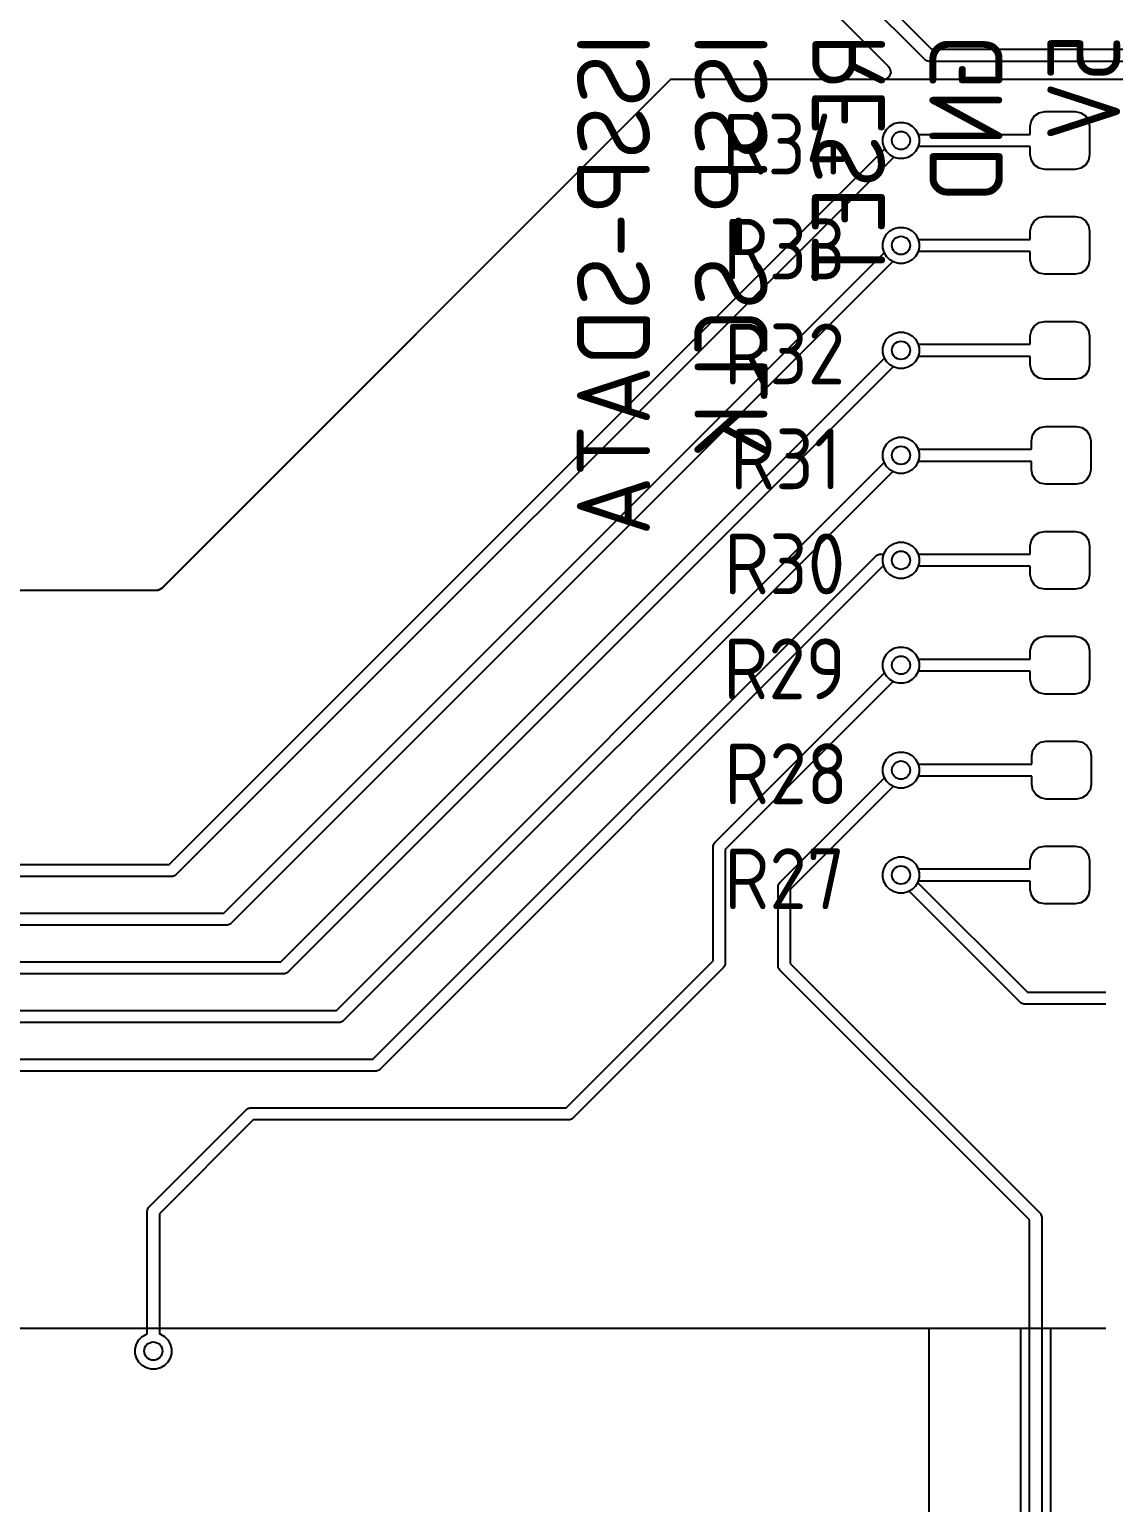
# Model space of a CAD drawing. Header units: millimetres. Extents: x 45 to 545, y -265 to -129.
# Drawn here: x 133.46 to 151, y -166.99 to -142.77 of the extents above; entities that cross this region are included whole.
import ezdxf
from ezdxf.enums import TextEntityAlignment as Align

# ---------------------------------------------------------------- set-up
doc = ezdxf.new("R2010")
doc.units = ezdxf.units.MM
for name, color, linetype, true_color in [('B.Cu', 151, 'CONTINUOUS', 0x6fccdb), ('B.Silkscreen', 203, 'CONTINUOUS', 0x8864cb), ('F.Cu', 241, 'CONTINUOUS', 0xe27299), ('F.Silkscreen', 254, 'CONTINUOUS', 0xdcc8ff), ('User.4', 31, 'CONTINUOUS', 0xd8c852)]:
    doc.layers.add(name, color=color, linetype=linetype, true_color=true_color)
doc.styles.add('KICAD', font='isocp.shx')

msp = doc.modelspace()

# ---------------------------------------------------------------- linework, layer by layer
at = {"layer": 'B.Cu', "linetype": 'CONTINUOUS'}
for p, q in [((143.999999, -143.6), (135.636319, -151.963681)), ((144, -143.6), (143.999999, -143.6)), ((153.2, -143.6), (144, -143.6)), ((147.672696, -144.322836), (147.748343, -144.302567)), ((147.748343, -144.302567), (147.826659, -144.302567)), ((147.826659, -144.302567), (147.902306, -144.322836)), ((147.490068, -144.560842), (147.510337, -144.485195)), ((147.490068, -144.639158), (147.490068, -144.560842)), ((147.510337, -144.485195), (147.549495, -144.417372)), ((147.549495, -144.417372), (147.604873, -144.361994)), ((147.604873, -144.361994), (147.672696, -144.322836)), ((147.902306, -144.322836), (147.970129, -144.361994)), ((147.970129, -144.361994), (148.025507, -144.417372)), ((148.025507, -144.417372), (148.064665, -144.485195)), ((148.064665, -144.485195), (148.084934, -144.560842)), ((148.084934, -144.560842), (148.084934, -144.639158)), ((135.758578, -156.5), (147.522575, -144.736003)), ((147.510337, -144.714805), (147.490068, -144.639158)), ((147.522575, -144.736003), (147.510337, -144.714805)), ((148.025507, -144.782628), (147.970129, -144.838006)), ((148.064665, -144.714805), (148.025507, -144.782628)), ((148.084934, -144.639158), (148.064665, -144.714805)), ((147.667345, -144.874075), (135.870711, -156.670711)), ((147.672696, -144.877164), (147.667345, -144.874075)), ((147.748343, -144.897433), (147.672696, -144.877164)), ((147.826659, -144.897433), (147.748343, -144.897433)), ((147.902306, -144.877164), (147.826659, -144.897433)), ((147.970129, -144.838006), (147.902306, -144.877164)), ((147.490068, -146.285842), (147.510337, -146.210195)), ((147.510337, -146.210195), (147.549495, -146.142372)), ((147.549495, -146.142372), (147.604873, -146.086994)), ((147.604873, -146.086994), (147.672696, -146.047836)), ((147.672696, -146.047836), (147.748343, -146.027567)), ((147.748343, -146.027567), (147.826659, -146.027567)), ((147.826659, -146.027567), (147.902306, -146.047836)), ((147.902306, -146.047836), (147.970129, -146.086994)), ((147.970129, -146.086994), (148.025507, -146.142372)), ((148.025507, -146.142372), (148.064665, -146.210195)), ((148.064665, -146.210195), (148.084934, -146.285842)), ((136.658578, -157.3), (147.513424, -146.445153)), ((147.490068, -146.364158), (147.490068, -146.285842)), ((147.510337, -146.439805), (147.490068, -146.364158)), ((147.513424, -146.445153), (147.510337, -146.439805)), ((148.064665, -146.439805), (148.025507, -146.507628)), ((148.084934, -146.364158), (148.064665, -146.439805)), ((148.084934, -146.285842), (148.084934, -146.364158)), ((147.651497, -146.589924), (136.770711, -157.470711)), ((147.672696, -146.602164), (147.651497, -146.589924)), ((147.748343, -146.622433), (147.672696, -146.602164)), ((147.826659, -146.622433), (147.748343, -146.622433)), ((147.902306, -146.602164), (147.826659, -146.622433)), ((147.970129, -146.563006), (147.902306, -146.602164)), ((148.025507, -146.507628), (147.970129, -146.563006)), ((147.490068, -148.010842), (147.510337, -147.935195)), ((147.510337, -147.935195), (147.549495, -147.867372)), ((147.549495, -147.867372), (147.604873, -147.811994)), ((147.604873, -147.811994), (147.672696, -147.772836)), ((147.672696, -147.772836), (147.748343, -147.752567)), ((147.748343, -147.752567), (147.826659, -147.752567)), ((147.826659, -147.752567), (147.902306, -147.772836)), ((147.902306, -147.772836), (147.970129, -147.811994)), ((147.970129, -147.811994), (148.025507, -147.867372)), ((148.025507, -147.867372), (148.064665, -147.935195)), ((148.064665, -147.935195), (148.084934, -148.010842)), ((137.596079, -158.1), (147.518, -148.178079)), ((147.490068, -148.089158), (147.490068, -148.010842)), ((147.510337, -148.164805), (147.490068, -148.089158)), ((147.518, -148.178079), (147.510337, -148.164805)), ((148.064665, -148.164805), (148.025507, -148.232628)), ((148.084934, -148.089158), (148.064665, -148.164805)), ((148.084934, -148.010842), (148.084934, -148.089158)), ((147.659421, -148.3195), (137.708212, -158.270711)), ((147.672696, -148.327164), (147.659421, -148.3195)), ((147.748343, -148.347433), (147.672696, -148.327164)), ((147.826659, -148.347433), (147.748343, -148.347433)), ((147.902306, -148.327164), (147.826659, -148.347433)), ((147.970129, -148.288006), (147.902306, -148.327164)), ((148.025507, -148.232628), (147.970129, -148.288006)), ((147.510337, -149.660195), (147.549495, -149.592372)), ((147.549495, -149.592372), (147.604873, -149.536994)), ((147.604873, -149.536994), (147.672696, -149.497836)), ((147.672696, -149.497836), (147.748343, -149.477567)), ((147.748343, -149.477567), (147.826659, -149.477567)), ((147.826659, -149.477567), (147.902306, -149.497836)), ((147.902306, -149.497836), (147.970129, -149.536994)), ((147.970129, -149.536994), (148.025507, -149.592372)), ((148.025507, -149.592372), (148.064665, -149.660195)), ((147.490068, -149.735842), (147.510337, -149.660195)), ((147.490068, -149.814158), (147.490068, -149.735842)), ((147.510337, -149.889805), (147.490068, -149.814158)), ((148.064665, -149.660195), (148.084934, -149.735842)), ((148.084934, -149.814158), (148.064665, -149.889805)), ((148.084934, -149.735842), (148.084934, -149.814158)), ((138.508578, -158.9), (147.513424, -149.895153)), ((147.651497, -150.039924), (138.620711, -159.070711)), ((147.513424, -149.895153), (147.510337, -149.889805)), ((147.672696, -150.052164), (147.651497, -150.039924)), ((147.748343, -150.072433), (147.672696, -150.052164)), ((147.826659, -150.072433), (147.748343, -150.072433)), ((147.902306, -150.052164), (147.826659, -150.072433)), ((147.970129, -150.013006), (147.902306, -150.052164)), ((148.025507, -149.957628), (147.970129, -150.013006)), ((148.064665, -149.889805), (148.025507, -149.957628)), ((147.510337, -151.385195), (147.549495, -151.317372)), ((147.549495, -151.317372), (147.604873, -151.261994)), ((147.604873, -151.261994), (147.672696, -151.222836)), ((147.672696, -151.222836), (147.748343, -151.202567)), ((147.748343, -151.202567), (147.826659, -151.202567)), ((147.826659, -151.202567), (147.902306, -151.222836)), ((147.902306, -151.222836), (147.970129, -151.261994)), ((147.970129, -151.261994), (148.025507, -151.317372)), ((148.025507, -151.317372), (148.064665, -151.385195)), ((139.108578, -159.7), (147.37929, -151.429289)), ((147.37929, -151.429289), (147.394443, -151.416852)), ((147.394443, -151.416852), (147.430491, -151.401921)), ((147.430491, -151.401921), (147.45, -151.4)), ((147.45, -151.4), (147.50637, -151.4)), ((147.50637, -151.4), (147.510337, -151.385195)), ((148.064665, -151.385195), (148.084934, -151.460842)), ((148.084934, -151.539158), (148.064665, -151.614805)), ((148.084934, -151.460842), (148.084934, -151.539158)), ((147.491421, -151.6), (139.220711, -159.870711)), ((147.50637, -151.6), (147.491421, -151.6)), ((147.510337, -151.614805), (147.50637, -151.6)), ((147.549495, -151.682628), (147.510337, -151.614805)), ((147.604873, -151.738006), (147.549495, -151.682628)), ((147.672696, -151.777164), (147.604873, -151.738006)), ((147.748343, -151.797433), (147.672696, -151.777164)), ((147.826659, -151.797433), (147.748343, -151.797433)), ((147.902306, -151.777164), (147.826659, -151.797433)), ((147.970129, -151.738006), (147.902306, -151.777164)), ((148.025507, -151.682628), (147.970129, -151.738006)), ((148.064665, -151.614805), (148.025507, -151.682628)), ((135.548638, -152), (47.7, -152)), ((135.574996, -151.997166), (135.548638, -152)), ((135.636319, -151.963681), (135.574996, -151.997166)), ((147.549495, -153.042372), (147.604873, -152.986994)), ((147.604873, -152.986994), (147.672696, -152.947836)), ((147.672696, -152.947836), (147.748343, -152.927567)), ((147.748343, -152.927567), (147.826659, -152.927567)), ((147.826659, -152.927567), (147.902306, -152.947836)), ((147.902306, -152.947836), (147.970129, -152.986994)), ((147.970129, -152.986994), (148.025507, -153.042372)), ((147.490068, -153.185842), (147.510337, -153.110195)), ((147.490068, -153.264158), (147.490068, -153.185842)), ((147.510337, -153.339805), (147.490068, -153.264158)), ((147.510337, -153.110195), (147.549495, -153.042372)), ((148.025507, -153.042372), (148.064665, -153.110195)), ((148.064665, -153.110195), (148.084934, -153.185842)), ((148.084934, -153.264158), (148.064665, -153.339805)), ((148.084934, -153.185842), (148.084934, -153.264158)), ((144.729289, -156.14179), (147.518, -153.353079)), ((147.659421, -153.4945), (144.9, -156.253922)), ((147.518, -153.353079), (147.510337, -153.339805)), ((147.672696, -153.502164), (147.659421, -153.4945)), ((147.748343, -153.522433), (147.672696, -153.502164)), ((147.902306, -153.502164), (147.826659, -153.522433)), ((147.970129, -153.463006), (147.902306, -153.502164)), ((148.025507, -153.407628), (147.970129, -153.463006)), ((148.064665, -153.339805), (148.025507, -153.407628)), ((147.826659, -153.522433), (147.748343, -153.522433)), ((147.549495, -154.767372), (147.604873, -154.711994)), ((147.604873, -154.711994), (147.672696, -154.672836)), ((147.672696, -154.672836), (147.748343, -154.652567)), ((147.748343, -154.652567), (147.826659, -154.652567)), ((147.826659, -154.652567), (147.902306, -154.672836)), ((147.902306, -154.672836), (147.970129, -154.711994)), ((147.970129, -154.711994), (148.025507, -154.767372)), ((147.490068, -154.910842), (147.510337, -154.835195)), ((147.490068, -154.989158), (147.490068, -154.910842)), ((147.510337, -154.835195), (147.549495, -154.767372)), ((148.025507, -154.767372), (148.064665, -154.835195)), ((148.064665, -154.835195), (148.084934, -154.910842)), ((148.084934, -154.910842), (148.084934, -154.989158)), ((145.79804, -156.79804), (147.518, -155.078078)), ((147.510337, -155.064805), (147.490068, -154.989158)), ((147.518, -155.078078), (147.510337, -155.064805)), ((147.970129, -155.188006), (147.902306, -155.227164)), ((148.025507, -155.132628), (147.970129, -155.188006)), ((148.064665, -155.064805), (148.025507, -155.132628)), ((148.084934, -154.989158), (148.064665, -155.064805)), ((147.659422, -155.2195), (145.968751, -156.910172)), ((147.672696, -155.227164), (147.659422, -155.2195)), ((147.748343, -155.247433), (147.672696, -155.227164)), ((147.826659, -155.247433), (147.748343, -155.247433)), ((147.902306, -155.227164), (147.826659, -155.247433)), ((144.701921, -156.192992), (144.716853, -156.156944)), ((144.716853, -156.156944), (144.729289, -156.14179)), ((144.7, -156.212501), (144.701921, -156.192992)), ((144.7, -158.083578), (144.7, -156.212501)), ((144.9, -156.253922), (144.9, -158.125)), ((147.604873, -156.436994), (147.672696, -156.397836)), ((147.672696, -156.397836), (147.748343, -156.377567)), ((147.748343, -156.377567), (147.826659, -156.377567)), ((147.826659, -156.377567), (147.902306, -156.397836)), ((147.902306, -156.397836), (147.970129, -156.436994)), ((68.7, -156.5), (135.758578, -156.5)), ((147.490068, -156.635842), (147.510337, -156.560195)), ((147.490068, -156.714158), (147.490068, -156.635842)), ((147.510337, -156.560195), (147.549495, -156.492372)), ((147.549495, -156.492372), (147.604873, -156.436994)), ((147.970129, -156.436994), (148.025507, -156.492372)), ((148.025507, -156.492372), (148.064665, -156.560195)), ((148.064665, -156.560195), (148.084934, -156.635842)), ((148.084934, -156.635842), (148.084934, -156.714158)), ((135.8, -156.7), (68.741422, -156.7)), ((135.819509, -156.698079), (135.8, -156.7)), ((135.855557, -156.683147), (135.819509, -156.698079)), ((135.870711, -156.670711), (135.855557, -156.683147)), ((145.768751, -156.868751), (145.770672, -156.849242)), ((145.768751, -158.168751), (145.768751, -156.868751)), ((145.770672, -156.849242), (145.785604, -156.813194)), ((145.785604, -156.813194), (145.79804, -156.79804)), ((145.968751, -156.910172), (145.968751, -158.127329)), ((147.510337, -156.789805), (147.490068, -156.714158)), ((147.549495, -156.857628), (147.510337, -156.789805)), ((147.604873, -156.913006), (147.549495, -156.857628)), ((148.064665, -156.789805), (148.061576, -156.795154)), ((148.061576, -156.795154), (149.866421, -158.6)), ((148.084934, -156.714158), (148.064665, -156.789805)), ((147.672696, -156.952164), (147.604873, -156.913006)), ((147.748343, -156.972433), (147.672696, -156.952164)), ((147.826659, -156.972433), (147.748343, -156.972433)), ((147.902306, -156.952164), (147.826659, -156.972433)), ((147.923503, -156.939925), (147.902306, -156.952164)), ((149.754289, -158.77071), (147.923503, -156.939925)), ((82.3, -157.3), (136.658578, -157.3)), ((136.7, -157.5), (82.341422, -157.5)), ((136.719509, -157.498079), (136.7, -157.5)), ((136.755557, -157.483147), (136.719509, -157.498079)), ((136.770711, -157.470711), (136.755557, -157.483147)), ((96, -158.1), (137.596079, -158.1)), ((142.283578, -160.5), (144.7, -158.083578)), ((137.637501, -158.3), (96.041422, -158.3)), ((137.65701, -158.298079), (137.637501, -158.3)), ((137.693058, -158.283147), (137.65701, -158.298079)), ((137.708212, -158.270711), (137.693058, -158.283147)), ((144.870711, -158.19571), (142.395711, -160.670711)), ((144.883148, -158.180557), (144.870711, -158.19571)), ((144.898079, -158.144509), (144.883148, -158.180557)), ((144.9, -158.125), (144.898079, -158.144509)), ((145.770672, -158.18826), (145.768751, -158.168751)), ((145.785604, -158.224308), (145.770672, -158.18826)), ((145.79804, -158.239462), (145.785604, -158.224308)), ((149.9, -162.341421), (145.79804, -158.239462)), ((145.968751, -158.127329), (150.07071, -162.229289)), ((149.866421, -158.6), (161, -158.6)), ((149.769442, -158.783147), (149.754289, -158.77071)), ((149.78, -158.78752), (149.769442, -158.783147)), ((149.805491, -158.798079), (149.78, -158.78752)), ((149.825, -158.8), (149.805491, -158.798079)), ((160.958578, -158.8), (149.825, -158.8)), ((109.7, -158.9), (138.508578, -158.9)), ((138.605557, -159.083147), (138.569509, -159.098079)), ((138.620711, -159.070711), (138.605557, -159.083147)), ((138.55, -159.1), (109.741421, -159.1)), ((138.569509, -159.098079), (138.55, -159.1)), ((123.4, -159.7), (139.108578, -159.7)), ((139.15, -159.9), (123.441421, -159.9)), ((139.169509, -159.898079), (139.15, -159.9)), ((139.205557, -159.883147), (139.169509, -159.898079)), ((139.220711, -159.870711), (139.205557, -159.883147)), ((135.429289, -162.129289), (137.02929, -160.529289)), ((137.02929, -160.529289), (137.044443, -160.516853)), ((137.044443, -160.516853), (137.080491, -160.501921)), ((137.080491, -160.501921), (137.1, -160.5)), ((137.1, -160.5), (142.283578, -160.5)), ((137.141421, -160.7), (135.6, -162.241421)), ((142.325, -160.7), (137.141421, -160.7)), ((142.344509, -160.698079), (142.325, -160.7)), ((142.380557, -160.683147), (142.344509, -160.698079)), ((142.395711, -160.670711), (142.380557, -160.683147)), ((135.4, -162.2), (135.401921, -162.180491)), ((135.4, -164.218869), (135.4, -162.2)), ((135.401921, -162.180491), (135.416853, -162.144443)), ((135.416853, -162.144443), (135.416854, -162.144442)), ((135.416854, -162.144442), (135.429289, -162.129289)), ((150.07071, -162.229289), (150.083147, -162.244442)), ((135.6, -162.241421), (135.6, -164.218869)), ((149.9, -205.375), (149.9, -162.341421)), ((150.083147, -162.244442), (150.08752, -162.255)), ((150.08752, -162.255), (150.098079, -162.280491)), ((150.098079, -162.280491), (150.1, -162.3)), ((150.1, -162.3), (150.1, -205.333578)), ((135.202567, -164.460842), (135.222836, -164.385195)), ((135.222836, -164.385195), (135.261994, -164.317372)), ((135.261994, -164.317372), (135.317372, -164.261994)), ((135.317372, -164.261994), (135.385195, -164.222836)), ((135.385195, -164.222836), (135.4, -164.218869)), ((135.6, -164.218869), (135.614805, -164.222836)), ((135.614805, -164.222836), (135.682628, -164.261994)), ((135.682628, -164.261994), (135.738006, -164.317372)), ((135.738006, -164.317372), (135.777164, -164.385195)), ((135.777164, -164.385195), (135.797433, -164.460842)), ((135.202567, -164.539158), (135.202567, -164.460842)), ((135.222836, -164.614805), (135.202567, -164.539158)), ((135.261994, -164.682628), (135.222836, -164.614805)), ((135.777164, -164.614805), (135.738006, -164.682628)), ((135.797433, -164.539158), (135.777164, -164.614805)), ((135.797433, -164.460842), (135.797433, -164.539158)), ((135.317372, -164.738006), (135.261994, -164.682628)), ((135.385195, -164.777164), (135.317372, -164.738006)), ((135.460842, -164.797433), (135.385195, -164.777164)), ((135.539158, -164.797433), (135.460842, -164.797433)), ((135.614805, -164.777164), (135.539158, -164.797433)), ((135.682628, -164.738006), (135.614805, -164.777164)), ((135.738006, -164.682628), (135.682628, -164.738006))]:
    msp.add_line(p, q, dxfattribs=at)
at = {"layer": 'B.Cu'}
for centre in [(147.787501, -144.6), (147.787501, -146.325), (147.787501, -148.05), (147.787501, -149.775), (147.787501, -151.5), (147.787501, -153.225), (147.787501, -154.95), (147.787501, -156.675), (135.5, -164.5)]:
    msp.add_circle(centre, 0.15, dxfattribs=at)
at = {"layer": 'F.Cu', "linetype": 'CONTINUOUS'}
for p, q in [((147.2375, -142.046078), (148.291421, -143.1)), ((148.17929, -143.270711), (147.066789, -142.158211)), ((146.777858, -142.577093), (147.576475, -143.375711)), ((148.291421, -143.1), (153.575, -143.1)), ((148.194443, -143.283148), (148.17929, -143.270711)), ((148.230491, -143.298079), (148.194443, -143.283148)), ((148.25, -143.3), (148.230491, -143.298079)), ((153.533578, -143.3), (148.25, -143.3)), ((147.530361, -143.592182), (147.487027, -143.6)), ((147.537549, -143.589501), (147.530361, -143.592182)), ((147.537553, -143.589499), (147.537549, -143.589501)), ((147.593485, -143.547626), (147.537553, -143.589499)), ((147.576475, -143.375711), (147.597624, -143.403961)), ((147.617899, -143.482161), (147.593485, -143.547626)), ((147.597624, -143.403961), (147.603045, -143.413888)), ((147.603045, -143.413888), (147.617899, -143.482161)), ((143.999998, -143.6), (135.648926, -151.951073)), ((147.487027, -143.6), (143.999998, -143.6)), ((147.672696, -144.322836), (147.748343, -144.302567)), ((147.748343, -144.302567), (147.826659, -144.302567)), ((147.826659, -144.302567), (147.902306, -144.322836)), ((149.9125, -144.3625), (149.930579, -144.271613)), ((149.930579, -144.271613), (149.982062, -144.194562)), ((149.982062, -144.194562), (150.059113, -144.143079)), ((150.059113, -144.143079), (150.15, -144.125)), ((150.15, -144.125), (150.65, -144.125)), ((150.65, -144.125), (150.740887, -144.143079)), ((150.740887, -144.143079), (150.817938, -144.194562)), ((150.817938, -144.194562), (150.869421, -144.271613)), ((150.869421, -144.271613), (150.8875, -144.3625)), ((147.490068, -144.560842), (147.510337, -144.485195)), ((147.490068, -144.639158), (147.490068, -144.560842)), ((147.510337, -144.485195), (147.549495, -144.417372)), ((147.549495, -144.417372), (147.604873, -144.361994)), ((147.604873, -144.361994), (147.672696, -144.322836)), ((147.902306, -144.322836), (147.970129, -144.361994)), ((147.970129, -144.361994), (148.025507, -144.417372)), ((148.025507, -144.417372), (148.064665, -144.485195)), ((148.064665, -144.485195), (148.068632, -144.5)), ((148.068632, -144.5), (149.9125, -144.5)), ((149.9125, -144.5), (149.9125, -144.3625)), ((150.8875, -144.3625), (150.8875, -144.8375)), ((147.510337, -144.714805), (147.490068, -144.639158)), ((147.549495, -144.782628), (147.510337, -144.714805)), ((147.604873, -144.838006), (147.549495, -144.782628)), ((148.025507, -144.782628), (147.970129, -144.838006)), ((148.064665, -144.714805), (148.025507, -144.782628)), ((148.068632, -144.7), (148.064665, -144.714805)), ((149.9125, -144.7), (148.068632, -144.7)), ((149.9125, -144.8375), (149.9125, -144.7)), ((147.672696, -144.877164), (147.604873, -144.838006)), ((147.748343, -144.897433), (147.672696, -144.877164)), ((147.826659, -144.897433), (147.748343, -144.897433)), ((147.902306, -144.877164), (147.826659, -144.897433)), ((147.970129, -144.838006), (147.902306, -144.877164)), ((149.930579, -144.928387), (149.9125, -144.8375)), ((149.982062, -145.005438), (149.930579, -144.928387)), ((150.059113, -145.056921), (149.982062, -145.005438)), ((150.817938, -145.005438), (150.740887, -145.056921)), ((150.869421, -144.928387), (150.817938, -145.005438)), ((150.8875, -144.8375), (150.869421, -144.928387)), ((150.15, -145.075), (150.059113, -145.056921)), ((150.65, -145.075), (150.15, -145.075)), ((150.740887, -145.056921), (150.65, -145.075)), ((149.9125, -146.0875), (149.930579, -145.996613)), ((149.930579, -145.996613), (149.982062, -145.919562)), ((149.982062, -145.919562), (150.059113, -145.868079)), ((150.059113, -145.868079), (150.15, -145.85)), ((150.15, -145.85), (150.65, -145.85)), ((150.65, -145.85), (150.740887, -145.868079)), ((150.740887, -145.868079), (150.817938, -145.919562)), ((150.817938, -145.919562), (150.869421, -145.996613)), ((150.869421, -145.996613), (150.8875, -146.0875)), ((147.490068, -146.285842), (147.510337, -146.210195)), ((147.510337, -146.210195), (147.549495, -146.142372)), ((147.549495, -146.142372), (147.604873, -146.086994)), ((147.604873, -146.086994), (147.672696, -146.047836)), ((147.672696, -146.047836), (147.748343, -146.027567)), ((147.748343, -146.027567), (147.826659, -146.027567)), ((147.826659, -146.027567), (147.902306, -146.047836)), ((147.902306, -146.047836), (147.970129, -146.086994)), ((147.970129, -146.086994), (148.025507, -146.142372)), ((148.025507, -146.142372), (148.064665, -146.210195)), ((148.064665, -146.210195), (148.068632, -146.225)), ((148.068632, -146.225), (149.9125, -146.225)), ((149.9125, -146.225), (149.9125, -146.0875)), ((150.8875, -146.0875), (150.8875, -146.5625)), ((147.490068, -146.364158), (147.490068, -146.285842)), ((147.510337, -146.439805), (147.490068, -146.364158)), ((147.549495, -146.507628), (147.510337, -146.439805)), ((148.064665, -146.439805), (148.025507, -146.507628)), ((148.068632, -146.425), (148.064665, -146.439805)), ((149.9125, -146.425), (148.068632, -146.425)), ((149.9125, -146.5625), (149.9125, -146.425)), ((147.604873, -146.563006), (147.549495, -146.507628)), ((147.672696, -146.602164), (147.604873, -146.563006)), ((147.748343, -146.622433), (147.672696, -146.602164)), ((147.826659, -146.622433), (147.748343, -146.622433)), ((147.902306, -146.602164), (147.826659, -146.622433)), ((147.970129, -146.563006), (147.902306, -146.602164)), ((148.025507, -146.507628), (147.970129, -146.563006)), ((149.930579, -146.653387), (149.9125, -146.5625)), ((149.982062, -146.730438), (149.930579, -146.653387)), ((150.059113, -146.781921), (149.982062, -146.730438)), ((150.817938, -146.730438), (150.740887, -146.781921)), ((150.869421, -146.653387), (150.817938, -146.730438)), ((150.8875, -146.5625), (150.869421, -146.653387)), ((150.15, -146.8), (150.059113, -146.781921)), ((150.65, -146.8), (150.15, -146.8)), ((150.740887, -146.781921), (150.65, -146.8)), ((149.930579, -147.721613), (149.982062, -147.644562)), ((149.982062, -147.644562), (150.059113, -147.593079)), ((150.059113, -147.593079), (150.15, -147.575)), ((150.15, -147.575), (150.65, -147.575)), ((150.65, -147.575), (150.740887, -147.593079)), ((150.740887, -147.593079), (150.817938, -147.644562)), ((150.817938, -147.644562), (150.869421, -147.721613)), ((147.490068, -148.010842), (147.510337, -147.935195)), ((147.510337, -147.935195), (147.549495, -147.867372)), ((147.549495, -147.867372), (147.604873, -147.811994)), ((147.604873, -147.811994), (147.672696, -147.772836)), ((147.672696, -147.772836), (147.748343, -147.752567)), ((147.748343, -147.752567), (147.826659, -147.752567)), ((147.826659, -147.752567), (147.902306, -147.772836)), ((147.902306, -147.772836), (147.970129, -147.811994)), ((147.970129, -147.811994), (148.025507, -147.867372)), ((148.025507, -147.867372), (148.064665, -147.935195)), ((148.064665, -147.935195), (148.068632, -147.95)), ((148.068632, -147.95), (149.9125, -147.95)), ((149.9125, -147.8125), (149.930579, -147.721613)), ((149.9125, -147.95), (149.9125, -147.8125)), ((150.869421, -147.721613), (150.8875, -147.8125)), ((150.8875, -147.8125), (150.8875, -148.2875)), ((147.490068, -148.089158), (147.490068, -148.010842)), ((147.510337, -148.164805), (147.490068, -148.089158)), ((147.549495, -148.232628), (147.510337, -148.164805)), ((148.064665, -148.164805), (148.025507, -148.232628)), ((148.068632, -148.15), (148.064665, -148.164805)), ((149.9125, -148.15), (148.068632, -148.15)), ((149.9125, -148.2875), (149.9125, -148.15)), ((147.604873, -148.288006), (147.549495, -148.232628)), ((147.672696, -148.327164), (147.604873, -148.288006)), ((147.748343, -148.347433), (147.672696, -148.327164)), ((147.826659, -148.347433), (147.748343, -148.347433)), ((147.902306, -148.327164), (147.826659, -148.347433)), ((147.970129, -148.288006), (147.902306, -148.327164)), ((148.025507, -148.232628), (147.970129, -148.288006)), ((149.930579, -148.378387), (149.9125, -148.2875)), ((149.982062, -148.455438), (149.930579, -148.378387)), ((150.869421, -148.378387), (150.817938, -148.455438)), ((150.8875, -148.2875), (150.869421, -148.378387)), ((150.059113, -148.506921), (149.982062, -148.455438)), ((150.15, -148.525), (150.059113, -148.506921)), ((150.65, -148.525), (150.15, -148.525)), ((150.740887, -148.506921), (150.65, -148.525)), ((150.817938, -148.455438), (150.740887, -148.506921)), ((149.94885, -149.446613), (150.000333, -149.369562)), ((150.000333, -149.369562), (150.077384, -149.318079)), ((150.077384, -149.318079), (150.168271, -149.3)), ((150.168271, -149.3), (150.668271, -149.3)), ((150.668271, -149.3), (150.759158, -149.318079)), ((150.759158, -149.318079), (150.836209, -149.369562)), ((150.836209, -149.369562), (150.887692, -149.446613)), ((147.510337, -149.660195), (147.549495, -149.592372)), ((147.549495, -149.592372), (147.604873, -149.536994)), ((147.604873, -149.536994), (147.672696, -149.497836)), ((147.672696, -149.497836), (147.748343, -149.477567)), ((147.748343, -149.477567), (147.826659, -149.477567)), ((147.826659, -149.477567), (147.902306, -149.497836)), ((147.902306, -149.497836), (147.970129, -149.536994)), ((147.970129, -149.536994), (148.025507, -149.592372)), ((148.025507, -149.592372), (148.064665, -149.660195)), ((149.930771, -149.5375), (149.94885, -149.446613)), ((149.930771, -149.675), (149.930771, -149.5375)), ((150.887692, -149.446613), (150.905771, -149.5375)), ((150.905771, -149.5375), (150.905771, -150.0125)), ((147.490068, -149.735842), (147.510337, -149.660195)), ((147.490068, -149.814158), (147.490068, -149.735842)), ((147.510337, -149.889805), (147.490068, -149.814158)), ((148.064665, -149.660195), (148.068632, -149.675)), ((148.068632, -149.875), (148.064665, -149.889805)), ((148.068632, -149.675), (149.930771, -149.675)), ((149.930771, -149.875), (148.068632, -149.875)), ((149.930771, -150.0125), (149.930771, -149.875)), ((147.549495, -149.957628), (147.510337, -149.889805)), ((147.604873, -150.013006), (147.549495, -149.957628)), ((147.672696, -150.052164), (147.604873, -150.013006)), ((147.748343, -150.072433), (147.672696, -150.052164)), ((147.826659, -150.072433), (147.748343, -150.072433)), ((147.902306, -150.052164), (147.826659, -150.072433)), ((147.970129, -150.013006), (147.902306, -150.052164)), ((148.025507, -149.957628), (147.970129, -150.013006)), ((148.064665, -149.889805), (148.025507, -149.957628)), ((149.94885, -150.103387), (149.930771, -150.0125)), ((150.000333, -150.180438), (149.94885, -150.103387)), ((150.887692, -150.103387), (150.836209, -150.180438)), ((150.905771, -150.0125), (150.887692, -150.103387)), ((150.077384, -150.231921), (150.000333, -150.180438)), ((150.168271, -150.25), (150.077384, -150.231921)), ((150.668271, -150.25), (150.168271, -150.25)), ((150.759158, -150.231921), (150.668271, -150.25)), ((150.836209, -150.180438), (150.759158, -150.231921)), ((149.930579, -151.171613), (149.982062, -151.094562)), ((149.982062, -151.094562), (150.059113, -151.043079)), ((150.059113, -151.043079), (150.15, -151.025)), ((150.15, -151.025), (150.65, -151.025)), ((150.65, -151.025), (150.740887, -151.043079)), ((150.740887, -151.043079), (150.817938, -151.094562)), ((150.817938, -151.094562), (150.869421, -151.171613)), ((147.510337, -151.385195), (147.549495, -151.317372)), ((147.549495, -151.317372), (147.604873, -151.261994)), ((147.604873, -151.261994), (147.672696, -151.222836)), ((147.672696, -151.222836), (147.748343, -151.202567)), ((147.748343, -151.202567), (147.826659, -151.202567)), ((147.826659, -151.202567), (147.902306, -151.222836)), ((147.902306, -151.222836), (147.970129, -151.261994)), ((147.970129, -151.261994), (148.025507, -151.317372)), ((148.025507, -151.317372), (148.064665, -151.385195)), ((149.9125, -151.2625), (149.930579, -151.171613)), ((149.9125, -151.4), (149.9125, -151.2625)), ((150.869421, -151.171613), (150.8875, -151.2625)), ((150.8875, -151.2625), (150.8875, -151.7375)), ((147.490068, -151.460842), (147.510337, -151.385195)), ((147.490068, -151.539158), (147.490068, -151.460842)), ((147.510337, -151.614805), (147.490068, -151.539158)), ((148.064665, -151.385195), (148.068632, -151.4)), ((148.068632, -151.4), (149.9125, -151.4)), ((147.549495, -151.682628), (147.510337, -151.614805)), ((147.604873, -151.738006), (147.549495, -151.682628)), ((147.672696, -151.777164), (147.604873, -151.738006)), ((147.748343, -151.797433), (147.672696, -151.777164)), ((147.826659, -151.797433), (147.748343, -151.797433)), ((147.902306, -151.777164), (147.826659, -151.797433)), ((147.970129, -151.738006), (147.902306, -151.777164)), ((148.025507, -151.682628), (147.970129, -151.738006)), ((148.064665, -151.614805), (148.025507, -151.682628)), ((148.068632, -151.6), (148.064665, -151.614805)), ((149.9125, -151.6), (148.068632, -151.6)), ((149.9125, -151.7375), (149.9125, -151.6)), ((149.930579, -151.828387), (149.9125, -151.7375)), ((150.8875, -151.7375), (150.869421, -151.828387)), ((135.538157, -152), (47.7, -152)), ((135.597587, -151.98483), (135.538157, -152)), ((135.620675, -151.972222), (135.597587, -151.98483)), ((135.648926, -151.951073), (135.620675, -151.972222)), ((149.982062, -151.905438), (149.930579, -151.828387)), ((150.059113, -151.956921), (149.982062, -151.905438)), ((150.15, -151.975), (150.059113, -151.956921)), ((150.65, -151.975), (150.15, -151.975)), ((150.740887, -151.956921), (150.65, -151.975)), ((150.817938, -151.905438), (150.740887, -151.956921)), ((150.869421, -151.828387), (150.817938, -151.905438)), ((149.982062, -152.819562), (150.059113, -152.768079)), ((150.059113, -152.768079), (150.15, -152.75)), ((150.15, -152.75), (150.65, -152.75)), ((150.65, -152.75), (150.740887, -152.768079)), ((150.740887, -152.768079), (150.817938, -152.819562)), ((147.549495, -153.042372), (147.604873, -152.986994)), ((147.604873, -152.986994), (147.672696, -152.947836)), ((147.672696, -152.947836), (147.748343, -152.927567)), ((147.748343, -152.927567), (147.826659, -152.927567)), ((147.826659, -152.927567), (147.902306, -152.947836)), ((147.902306, -152.947836), (147.970129, -152.986994)), ((147.970129, -152.986994), (148.025507, -153.042372)), ((149.9125, -152.9875), (149.930579, -152.896613)), ((149.9125, -153.125), (149.9125, -152.9875)), ((149.930579, -152.896613), (149.982062, -152.819562)), ((150.817938, -152.819562), (150.869421, -152.896613)), ((150.869421, -152.896613), (150.8875, -152.9875)), ((150.8875, -152.9875), (150.8875, -153.4625)), ((147.490068, -153.185842), (147.510337, -153.110195)), ((147.490068, -153.264158), (147.490068, -153.185842)), ((147.510337, -153.339805), (147.490068, -153.264158)), ((147.510337, -153.110195), (147.549495, -153.042372)), ((148.025507, -153.042372), (148.064665, -153.110195)), ((148.064665, -153.110195), (148.068632, -153.125)), ((148.068632, -153.125), (149.9125, -153.125)), ((147.549495, -153.407628), (147.510337, -153.339805)), ((147.604873, -153.463006), (147.549495, -153.407628)), ((147.672696, -153.502164), (147.604873, -153.463006)), ((147.748343, -153.522433), (147.672696, -153.502164)), ((147.902306, -153.502164), (147.826659, -153.522433)), ((147.970129, -153.463006), (147.902306, -153.502164)), ((148.025507, -153.407628), (147.970129, -153.463006)), ((148.064665, -153.339805), (148.025507, -153.407628)), ((148.068632, -153.325), (148.064665, -153.339805)), ((149.9125, -153.325), (148.068632, -153.325)), ((149.9125, -153.4625), (149.9125, -153.325)), ((149.930579, -153.553387), (149.9125, -153.4625)), ((150.8875, -153.4625), (150.869421, -153.553387)), ((147.826659, -153.522433), (147.748343, -153.522433)), ((149.982062, -153.630438), (149.930579, -153.553387)), ((150.059113, -153.681921), (149.982062, -153.630438)), ((150.15, -153.7), (150.059113, -153.681921)), ((150.65, -153.7), (150.15, -153.7)), ((150.740887, -153.681921), (150.65, -153.7)), ((150.817938, -153.630438), (150.740887, -153.681921)), ((150.869421, -153.553387), (150.817938, -153.630438)), ((150.084113, -154.493079), (150.175, -154.475)), ((150.175, -154.475), (150.675, -154.475)), ((150.675, -154.475), (150.765887, -154.493079)), ((147.549495, -154.767372), (147.604873, -154.711994)), ((147.604873, -154.711994), (147.672696, -154.672836)), ((147.672696, -154.672836), (147.748343, -154.652567)), ((147.748343, -154.652567), (147.826659, -154.652567)), ((147.826659, -154.652567), (147.902306, -154.672836)), ((147.902306, -154.672836), (147.970129, -154.711994)), ((147.970129, -154.711994), (148.025507, -154.767372)), ((149.9375, -154.7125), (149.955579, -154.621613)), ((149.9375, -154.85), (149.9375, -154.7125)), ((149.955579, -154.621613), (150.007062, -154.544562)), ((150.007062, -154.544562), (150.084113, -154.493079)), ((150.765887, -154.493079), (150.842938, -154.544562)), ((150.842938, -154.544562), (150.894421, -154.621613)), ((150.894421, -154.621613), (150.9125, -154.7125)), ((150.9125, -154.7125), (150.9125, -155.1875)), ((147.490068, -154.910842), (147.510337, -154.835195)), ((147.490068, -154.989158), (147.490068, -154.910842)), ((147.510337, -154.835195), (147.549495, -154.767372)), ((148.025507, -154.767372), (148.064665, -154.835195)), ((148.064665, -154.835195), (148.068632, -154.85)), ((148.068632, -154.85), (149.9375, -154.85)), ((147.510337, -155.064805), (147.490068, -154.989158)), ((147.549495, -155.132628), (147.510337, -155.064805)), ((147.604873, -155.188006), (147.549495, -155.132628)), ((147.672696, -155.227164), (147.604873, -155.188006)), ((147.970129, -155.188006), (147.902306, -155.227164)), ((148.025507, -155.132628), (147.970129, -155.188006)), ((148.064665, -155.064805), (148.025507, -155.132628)), ((148.068632, -155.05), (148.064665, -155.064805)), ((149.9375, -155.05), (148.068632, -155.05)), ((149.9375, -155.1875), (149.9375, -155.05)), ((149.955579, -155.278387), (149.9375, -155.1875)), ((150.9125, -155.1875), (150.894421, -155.278387)), ((147.748343, -155.247433), (147.672696, -155.227164)), ((147.826659, -155.247433), (147.748343, -155.247433)), ((147.902306, -155.227164), (147.826659, -155.247433)), ((150.007062, -155.355438), (149.955579, -155.278387)), ((150.084113, -155.406921), (150.007062, -155.355438)), ((150.175, -155.425), (150.084113, -155.406921)), ((150.675, -155.425), (150.175, -155.425)), ((150.765887, -155.406921), (150.675, -155.425)), ((150.842938, -155.355438), (150.765887, -155.406921)), ((150.894421, -155.278387), (150.842938, -155.355438)), ((147.604873, -156.436994), (147.672696, -156.397836)), ((147.672696, -156.397836), (147.748343, -156.377567)), ((147.748343, -156.377567), (147.826659, -156.377567)), ((147.826659, -156.377567), (147.902306, -156.397836)), ((147.902306, -156.397836), (147.970129, -156.436994)), ((149.9125, -156.4375), (149.930579, -156.346613)), ((149.930579, -156.346613), (149.982062, -156.269562)), ((149.982062, -156.269562), (150.059113, -156.218079)), ((150.059113, -156.218079), (150.15, -156.2)), ((150.15, -156.2), (150.65, -156.2)), ((150.65, -156.2), (150.740887, -156.218079)), ((150.740887, -156.218079), (150.817938, -156.269562)), ((150.817938, -156.269562), (150.869421, -156.346613)), ((150.869421, -156.346613), (150.8875, -156.4375)), ((147.490068, -156.635842), (147.510337, -156.560195)), ((147.490068, -156.714158), (147.490068, -156.635842)), ((147.510337, -156.560195), (147.549495, -156.492372)), ((147.549495, -156.492372), (147.604873, -156.436994)), ((147.970129, -156.436994), (148.025507, -156.492372)), ((148.025507, -156.492372), (148.064665, -156.560195)), ((148.064665, -156.560195), (148.068632, -156.575)), ((148.068632, -156.575), (149.9125, -156.575)), ((149.9125, -156.575), (149.9125, -156.4375)), ((150.8875, -156.4375), (150.8875, -156.9125)), ((147.510337, -156.789805), (147.490068, -156.714158)), ((147.549495, -156.857628), (147.510337, -156.789805)), ((147.604873, -156.913006), (147.549495, -156.857628)), ((148.025507, -156.857628), (147.970129, -156.913006)), ((148.064665, -156.789805), (148.025507, -156.857628)), ((148.068632, -156.775), (148.064665, -156.789805)), ((149.9125, -156.775), (148.068632, -156.775)), ((149.9125, -156.9125), (149.9125, -156.775)), ((147.672696, -156.952164), (147.604873, -156.913006)), ((147.748343, -156.972433), (147.672696, -156.952164)), ((147.826659, -156.972433), (147.748343, -156.972433)), ((147.902306, -156.952164), (147.826659, -156.972433)), ((147.970129, -156.913006), (147.902306, -156.952164)), ((149.930579, -157.003387), (149.9125, -156.9125)), ((149.982062, -157.080438), (149.930579, -157.003387)), ((150.059113, -157.131921), (149.982062, -157.080438)), ((150.15, -157.15), (150.059113, -157.131921)), ((150.65, -157.15), (150.15, -157.15)), ((150.740887, -157.131921), (150.65, -157.15)), ((150.817938, -157.080438), (150.740887, -157.131921)), ((150.869421, -157.003387), (150.817938, -157.080438)), ((150.8875, -156.9125), (150.869421, -157.003387)), ((121.25, -164.125), (149.75, -164.125)), ((149.75, -164.125), (149.75, -204.625)), ((150.25, -204.625), (150.25, -164.125)), ((150.25, -164.125), (178.75, -164.125))]:
    msp.add_line(p, q, dxfattribs=at)
at = {"layer": 'F.Cu'}
for centre in [(147.787501, -144.6), (147.787501, -146.325), (147.787501, -148.05), (147.787501, -149.775), (147.787501, -151.5), (147.787501, -153.225), (147.787501, -154.95), (147.787501, -156.675), (135.5, -164.5)]:
    msp.add_circle(centre, 0.15, dxfattribs=at)
at = {"layer": 'User.4', "linetype": 'CONTINUOUS'}
for p, q in [((122.75, -164.125), (148.25, -164.125)), ((148.25, -246.125), (148.25, -164.125)), ((148.25, -164.125), (151.75, -164.125))]:
    msp.add_line(p, q, dxfattribs=at)

# ---------------------------------------------------------------- texts
at = {"layer": 'B.Silkscreen', "style": 'KICAD', "text_generation_flag": 2}
for s, p in [('ISSP-SDATA', (144.022268, -142.85)), ('ISSP-SCLK', (145.954201, -142.85)), ('RESET', (147.886134, -142.85)), ('GND', (149.818067, -142.85)), ('5V', (151.75, -142.85))]:
    msp.add_text(s, height=1.2, rotation=90, dxfattribs=at).set_placement(p, align=Align.BOTTOM_LEFT)
at = {"layer": 'F.Silkscreen', "style": 'KICAD'}
for s, p in [('R34', (145.875, -144.66)), ('R33', (145.875, -146.385)), ('R32', (145.875, -148.11)), ('R31', (145.893271, -149.835)), ('R30', (145.875, -151.56)), ('R29', (145.875, -153.285)), ('R28', (145.9, -155.01)), ('R27', (145.875, -156.735))]:
    msp.add_text(s, height=1, dxfattribs=at).set_placement(p, align=Align.MIDDLE_CENTER)

doc.saveas('drawing.dxf')
